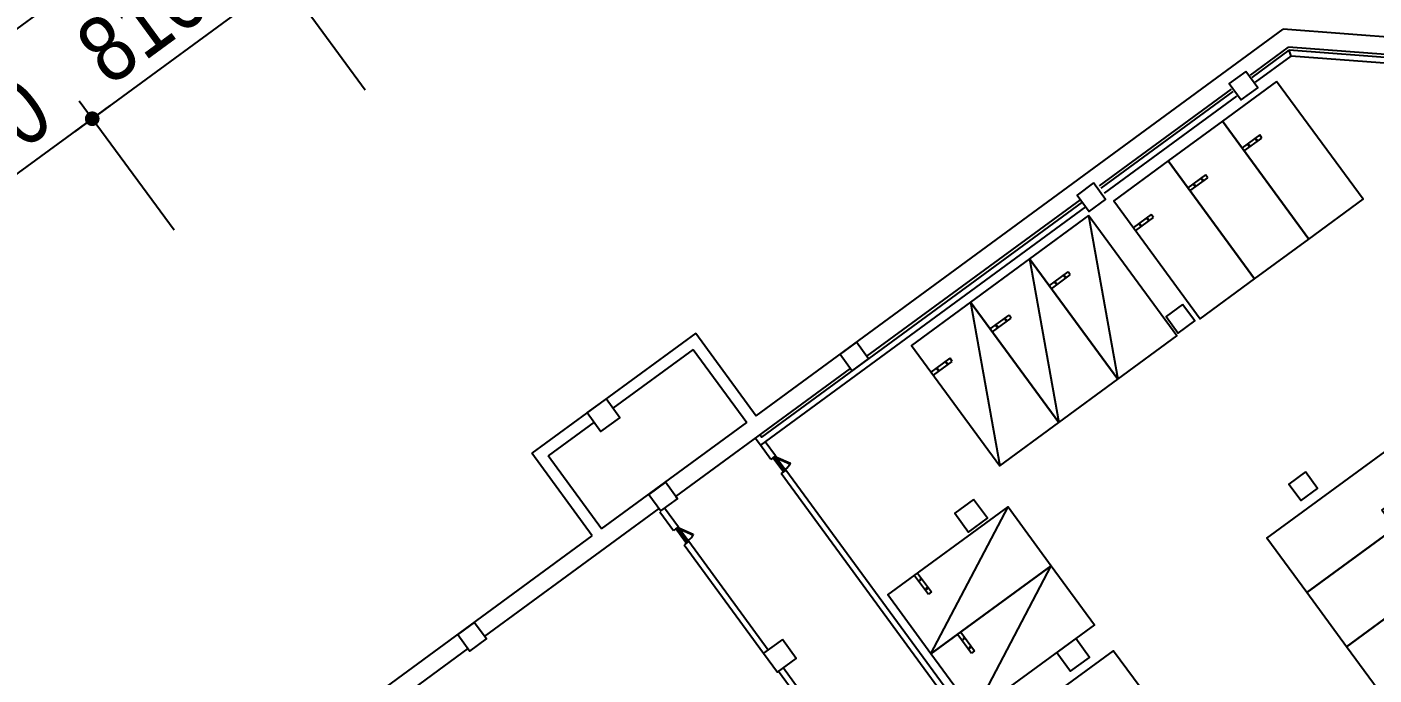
# Model space of a CAD drawing. Header units: millimetres. Extents: x 78082221 to 78451133, y -34402202 to -34172290.
# Drawn here: x 78138934 to 78184972, y -34233259 to -34211105 of the extents above; entities that cross this region are included whole.
import ezdxf

# ---------------------------------------------------------------- set-up
doc = ezdxf.new("R2010")
doc.units = ezdxf.units.MM
doc.header["$LTSCALE"] = 100
doc.header["$MEASUREMENT"] = 0
doc.header["$PDMODE"] = 1
doc.header["$PDSIZE"] = -3
doc.layers.get('0').update_dxf_attribs({"color": 2, "linetype": 'CONTINUOUS'})
doc.layers.get('Defpoints').update_dxf_attribs({"color": 142, "linetype": 'CONTINUOUS'})
doc.layers.add('E-PLAN', color=115, linetype='CONTINUOUS')
doc.layers.add('Z', color=115, linetype='CONTINUOUS')
doc.styles.add('c-b2$0$맑은고딕', font='', dxfattribs={"width": 0.8})
doc.styles.add('돋움', font='', dxfattribs={"width": 0.9})
doc.styles.get('c-b2$0$맑은고딕').set_extended_font_data('Malgun Gothic')
doc.styles.get('돋움').set_extended_font_data('Dotum')
doc.dimstyles.new('c-b2$0$std_style', dxfattribs={"dimscale": 500, "dimtxt": 3, "dimasz": 1, "dimexe": 1.5, "dimexo": 2, "dimgap": 1, "dimtad": 1, "dimtoh": 1, "dimdec": 0, "dimzin": 0, "dimdsep": 46, "dimtxsty": 'c-b2$0$맑은고딕', "dimblk": 'c-b2$0$01420DDOT01', "dimcen": 2.5, "dimdle": 8, "dimclrd": 256, "dimclre": 256, "dimclrt": 256, "dimadec": 0, "dimazin": 0, "dimtfac": 1, "dimtdec": 0, "dimtix": 1, "dimtmove": 2, "dimatfit": 3, "dimldrblk": 'c-b2$0$_ClosedBlank', "dimfxl": 1, "dimtolj": 1, "dimtzin": 0, "dimlwd": -1, "dimlwe": -1, "dimarcsym": 0})

# ---------------------------------------------------------------- blocks, each defined once
blk = doc.blocks.new('XR-B2$0$XR-지하3층$0$일반형 주차')
at = {"layer": 'E-PLAN'}
for p, q in [((750, 3865), (0, 3865)), ((0, 3735), (750, 3735)), ((750, 3735), (750, 3865))]:
    blk.add_line(p, q, dxfattribs=at)
blk.add_lwpolyline([(2300, 5000), (0, 5000), (0, 0), (2300, 0)], close=True, dxfattribs=at)
for centre in [(238, 3800), (563, 3800)]:
    blk.add_circle(centre, 17.5, dxfattribs=at)
blk = doc.blocks.new('XR-B2$0$XR-지하3층$0$확장형 주차')
at = {"layer": 'E-PLAN'}
for p, q in [((0, 3965), (800, 3965)), ((0, 3835), (800, 3835)), ((800, 3835), (800, 3965))]:
    blk.add_line(p, q, dxfattribs=at)
blk.add_lwpolyline([(2500, 5100), (0, 5100), (0, 0), (2500, 0)], close=True, dxfattribs=at)
blk.add_lwpolyline([(2500, 5100), (0, 0)], dxfattribs=at)
for centre in [(238, 3900), (613, 3900)]:
    blk.add_circle(centre, 17.5, dxfattribs=at)
blk = doc.blocks.new('c-b2$0$01420DDOT01')
blk.add_line((-1.5, 0), (1.5, 0))
at = {"const_width": 0.5}
blk.add_lwpolyline([(-0.25, 0, 1), (0.25, 0, 1)], format="xyb", close=True, dxfattribs=at)
blk = doc.blocks.new('*D19')
at = {"layer": 'Defpoints', "color": 0, "transparency": 16777216}
for p in [(78177995, -34182282), (78183746, -34190126), (78114954, -34240561)]:
    blk.add_point(p, dxfattribs=at)
at = {"layer": 'Z', "transparency": 16777216}
for p, q in [((78183155, -34189320), (78177552, -34181677)), ((78109606, -34232421), (78177592, -34182577)), ((78114362, -34239755), (78108759, -34232112))]:
    blk.add_line(p, q, dxfattribs=at)
at = {"layer": 'Z', "transparency": 16777216, "xscale": 500, "yscale": 500, "zscale": 500}
for p, rotation in [((78177995, -34182282), 36.2469348945663), ((78109203, -34232717), 216.2469348945663)]:
    blk.add_blockref('c-b2$0$01420DDOT01', p, dxfattribs=dict(at, rotation=rotation))
at = {"layer": 'Z', "transparency": 16777216, "insert": (78142637, -34206188), "char_height": 2250, "attachment_point": 5, "rotation": 36.2469, "style": '돋움'}
blk.add_mtext('\\A1;85300', dxfattribs=at)
blk = doc.blocks.new('c-b2$0$_ClosedBlank')
at = {"color": 0, "linetype": 'ByBlock', "lineweight": -2}
for p, q in [((-1, 0.167), (0, 0)), ((-1, 0.167), (-1, -0.167)), ((0, 0), (-1, -0.167))]:
    blk.add_line(p, q, dxfattribs=at)
blk = doc.blocks.new('*D22')
at = {"layer": 'Defpoints', "color": 0, "transparency": 16777216}
for p in [(78141165, -34214243), (78144551, -34218862), (78138019, -34223651)]:
    blk.add_point(p, dxfattribs=at)
at = {"layer": 'Z', "transparency": 16777216}
for p, q in [((78143960, -34218055), (78140722, -34213638)), ((78135036, -34218737), (78140762, -34214539)), ((78137428, -34222845), (78134189, -34218428))]:
    blk.add_line(p, q, dxfattribs=at)
at = {"layer": 'Z', "transparency": 16777216, "xscale": 500, "yscale": 500, "zscale": 500}
for p, rotation in [((78141165, -34214243), 36.24693489458181), ((78134633, -34219033), 216.2469348945819)]:
    blk.add_blockref('c-b2$0$01420DDOT01', p, dxfattribs=dict(at, rotation=rotation))
at = {"layer": 'Z', "transparency": 16777216, "insert": (78136937, -34215326), "char_height": 2250, "attachment_point": 5, "rotation": 36.2469, "style": '돋움'}
blk.add_mtext('\\A1;8100', dxfattribs=at)
blk = doc.blocks.new('*D23')
at = {"layer": 'Defpoints', "color": 0, "transparency": 16777216}
for p in [(78147698, -34209454), (78151084, -34214073), (78144551, -34218862)]:
    blk.add_point(p, dxfattribs=at)
at = {"layer": 'Z', "transparency": 16777216}
for p, q in [((78150493, -34213266), (78147254, -34208849)), ((78141569, -34213948), (78147295, -34209750)), ((78143960, -34218055), (78140722, -34213638))]:
    blk.add_line(p, q, dxfattribs=at)
at = {"layer": 'Z', "transparency": 16777216, "xscale": 500, "yscale": 500, "zscale": 500}
for p, rotation in [((78147698, -34209454), 36.24693489452236), ((78141165, -34214243), 216.2469348945224)]:
    blk.add_blockref('c-b2$0$01420DDOT01', p, dxfattribs=dict(at, rotation=rotation))
at = {"layer": 'Z', "transparency": 16777216, "insert": (78143470, -34210537), "char_height": 2250, "attachment_point": 5, "rotation": 36.2469, "style": '돋움'}
blk.add_mtext('\\A1;8100', dxfattribs=at)
blk = doc.blocks.new('*D79')
at = {"layer": 'Defpoints', "color": 0, "transparency": 16777216}
for p in [(78154230, -34204665), (78157616, -34209283), (78151084, -34214073)]:
    blk.add_point(p, dxfattribs=at)
at = {"layer": 'Z', "transparency": 16777216}
for p, q in [((78157025, -34208477), (78153787, -34204060)), ((78148101, -34209158), (78153827, -34204960)), ((78150493, -34213266), (78147254, -34208849))]:
    blk.add_line(p, q, dxfattribs=at)
at = {"layer": 'Z', "transparency": 16777216, "xscale": 500, "yscale": 500, "zscale": 500}
for p, rotation in [((78154230, -34204665), 36.24693489454505), ((78147698, -34209454), 216.2469348945451)]:
    blk.add_blockref('c-b2$0$01420DDOT01', p, dxfattribs=dict(at, rotation=rotation))
at = {"layer": 'Z', "transparency": 16777216, "insert": (78150002, -34205748), "char_height": 2250, "attachment_point": 5, "rotation": 36.2469, "style": '돋움'}
blk.add_mtext('\\A1;8100', dxfattribs=at)

msp = doc.modelspace()

# ---------------------------------------------------------------- linework, layer by layer
at = {"layer": 'Z'}
for p, q in [((78163857.7, -34224392.4), (78181869.7, -34211186.9)), ((78242455.3, -34215680.5), (78181869.7, -34211186.9)), ((78180745.2, -34212755.3), (78182046, -34211801.6)), ((78185966, -34212092.4), (78182046, -34211801.6)), ((78182134.2, -34212109), (78182075.4, -34211904.1)), ((78175583.7, -34216539.4), (78180100, -34213228.3)), ((78167640, -34222363.4), (78174938.6, -34217012.5)), ((78161788.2, -34221569.7), (78156183.2, -34225679)), ((78161788.2, -34221569.7), (78163857.7, -34224392.4)), ((78161702.2, -34222128.8), (78158960.1, -34224139.1)), ((78161702.2, -34222128.8), (78163535.1, -34224628.9)), ((78161107.5, -34227152.7), (78167075.4, -34222777.3)), ((78158315, -34224612.2), (78156742.3, -34225765.1)), ((78158575.2, -34228265.2), (78163535.1, -34224628.9)), ((78164514.7, -34225770.6, 0), (78164160, -34225286.7)), ((78158252.7, -34228501.7), (78156183.2, -34225679)), ((78164353.4, -34225888.9, 0), (78163998.7, -34225405)), ((78158575.2, -34228265.2), (78156742.3, -34225765.1)), ((78164434.1, -34225829.8, 0), (78164514.7, -34225770.6, 0)), ((78164460.7, -34225866.1, 0), (78164434.1, -34225829.8, 0)), ((78164509.1, -34225830.6, 0), (78164460.7, -34225866.1, 0)), ((78164460.7, -34225866.1, 0), (78164762.2, -34226277.4, 0)), ((78164460.7, -34225866.1, 0), (78164460.7, -34225866.1, 0)), ((78164460.7, -34225866.1, 0), (78164460.7, -34225866.1, 0)), ((78164532.5, -34225794.8, 0), (78164500.2, -34225818.5, 0)), ((78164500.2, -34225818.5, 0), (78164509.1, -34225830.6, 0)), ((78164509.1, -34225830.6, 0), (78164810.6, -34226241.9, 0)), ((78164514.7, -34225770.6, 0), (78164532.5, -34225794.8, 0)), ((78164516.3, -34225831.4, 0), (78164532.5, -34225794.8, 0)), ((78165010.6, -34226049, 0), (78164516.3, -34225831.4, 0)), ((78164532.5, -34225794.8, 0), (78164851.7, -34226230.3, 0)), ((78164532.5, -34225794.8, 0), (78165026.7, -34226012.3, 0)), ((78165026.7, -34226012.3, 0), (78165010.6, -34226049, 0)), ((78164810.6, -34226241.9, 0), (78164762.2, -34226277.4, 0)), ((78164762.2, -34226277.4, 0), (78164762.2, -34226277.4, 0)), ((78164762.2, -34226277.4, 0), (78164762.2, -34226277.4, 0)), ((78164762.2, -34226277.4, 0), (78164788.8, -34226313.6, 0)), ((78164788.8, -34226313.6, 0), (78164869.5, -34226254.5, 0)), ((78164819.5, -34226254, 0), (78164810.6, -34226241.9, 0)), ((78164851.7, -34226230.3, 0), (78164819.5, -34226254, 0)), ((78164869.5, -34226254.5, 0), (78164851.7, -34226230.3, 0)), ((78154575, -34231941.9), (78160543, -34227566.6)), ((78144625.2, -34238492.6), (78158252.7, -34228501.7)), ((78161142, -34228299.1, 0), (78161443.6, -34228710.4, 0)), ((78161190.4, -34228263.6, 0), (78161492, -34228674.9, 0)), ((78161213.8, -34228227.9, 0), (78161533.1, -34228663.4, 0)), ((78148042.6, -34236731.2), (78154010.5, -34232355.8))]:
    msp.add_line(p, q, dxfattribs=at)
at = {"layer": 'Z', "ltscale": 0.5}
for p, q in [((78180804.3, -34212836), (78182075.4, -34211904.1)), ((78185958.6, -34212192.1), (78182075.4, -34211904.1)), ((78180922.6, -34212997.3), (78182134.2, -34212109)), ((78185943.8, -34212391.6), (78182134.2, -34212109)), ((78175642.9, -34216620.1), (78180159.1, -34213309)), ((78175761.1, -34216781.4), (78180277.4, -34213470.3)), ((78164514.7, -34225770.6, 0), (78164353.4, -34225888.9, 0)), ((78164869.5, -34226254.5, 0), (78164708.2, -34226372.8, 0)), ((78172684.4, -34237252.1), (78164708.2, -34226372.8, 0)), ((78173510.8, -34238041.2), (78164869.5, -34226254.5, 0)), ((78161196.1, -34228203.7, 0), (78160723.1, -34227558.5)), ((78160561.8, -34227676.8), (78161034.8, -34228322, 0)), ((78161196.1, -34228203.7, 0), (78161034.8, -34228322, 0)), ((78161550.8, -34228687.6, 0), (78161389.5, -34228805.8, 0)), ((78161389.5, -34228805.8, 0), (78164109.4, -34232515.6)), ((78161550.8, -34228687.6, 0), (78164270.7, -34232397.4)), ((78164784, -34233013), (78167829, -34237166.3)), ((78164622.7, -34233131.2), (78167667.7, -34237284.6))]:
    msp.add_line(p, q, dxfattribs=at)
for points in [[(78180586.6, -34212623.6), (78180022.1, -34213037.5), (78180436, -34213602), (78181000.5, -34213188.1)], [(78175384.8, -34216437.3), (78174820.3, -34216851.2), (78175234.2, -34217415.7), (78175798.7, -34217001.8)], [(78178429.9, -34220590.6), (78177865.3, -34221004.5), (78178279.2, -34221569), (78178843.8, -34221155.2)], [(78167285.2, -34221879.5), (78166720.7, -34222293.4), (78167134.5, -34222857.9), (78167699.1, -34222444.1)], [(78158723.6, -34223816.6), (78158078.4, -34224289.6), (78158551.5, -34224934.7), (78159196.6, -34224461.7)], [(78160752.7, -34226668.8), (78160188.2, -34227082.7), (78160602.1, -34227647.2), (78161166.6, -34227233.3)], [(78182627.9, -34226316.6), (78182063.3, -34226730.5), (78182477.2, -34227295), (78183041.7, -34226881.1)], [(78171287, -34227253.4), (78170641.8, -34227726.4), (78171114.8, -34228371.5), (78171760, -34227898.5)], [(78154220.3, -34231458), (78153655.7, -34231871.9), (78154069.6, -34232436.5), (78154634.2, -34232022.6)], [(78164754.5, -34232042.6), (78164109.4, -34232515.6), (78164582.4, -34233160.8), (78165227.6, -34232687.8)], [(78174775.5, -34232011.6), (78174130.3, -34232484.6), (78174603.3, -34233129.8), (78175248.5, -34232656.7)]]:
    msp.add_lwpolyline(points, close=True, dxfattribs=at)
for points in [[(78175115.9, -34217254.4), (78163998.7, -34225405), (78163821.3, -34225163.1)], [(78174997.7, -34217093.1), (78164041.7, -34225125.5), (78163982.6, -34225044.8)]]:
    msp.add_lwpolyline(points, dxfattribs=at)
at = {"layer": 'Z'}
msp.add_lwpolyline([(78161107.5, -34227152.7), (78161166.6, -34227233.3)], dxfattribs=at)
at = {"layer": 'Z', "elevation": 0}
for points in [[(78161115.4, -34228262.8), (78161196.1, -34228203.7), (78161213.8, -34228227.9), (78161181.6, -34228251.5), (78161190.4, -34228263.6), (78161142, -34228299.1), (78161142, -34228299.1), (78161142, -34228299.1)], [(78161708.1, -34228445.4), (78161692, -34228482), (78161197.7, -34228264.5), (78161213.8, -34228227.9)], [(78161533.1, -34228663.4), (78161500.8, -34228687), (78161492, -34228674.9), (78161443.6, -34228710.4), (78161443.6, -34228710.4), (78161443.6, -34228710.4), (78161470.2, -34228746.7), (78161550.8, -34228687.6)]]:
    msp.add_lwpolyline(points, close=True, dxfattribs=at)
at = {"layer": 'Z'}
for centre in [(78164532.5, -34225794.8, 0), (78161213.8, -34228227.9, 0)]:
    msp.add_arc(centre, 540, 306.24693, 336.24693, dxfattribs=at)

# ---------------------------------------------------------------- block references
for name, p, rotation in [('XR-B2$0$XR-지하3층$0$일반형 주차', (78182744.4, -34218357.4), 36.24693335693746), ('XR-B2$0$XR-지하3층$0$일반형 주차', (78180889.5, -34219717.3), 36.24693335693746), ('XR-B2$0$XR-지하3층$0$일반형 주차', (78179034.6, -34221077.2), 36.24693335693746), ('XR-B2$0$XR-지하3층$0$확장형 주차', (78176211.9, -34223146.7), 36.24693370121155), ('XR-B2$0$XR-지하3층$0$확장형 주차', (78174195.8, -34224624.8), 36.24693370121155), ('XR-B2$0$XR-지하3층$0$확장형 주차', (78172179.6, -34226103), 36.24693370121155)]:
    msp.add_blockref(name, p, dxfattribs=dict(at, rotation=rotation))
at = {"layer": 'Z', "xscale": -1}
for name, p, rotation in [('XR-B2$0$XR-지하3층$0$일반형 주차', (78182673.1, -34230437.3), 306.2469333569375), ('XR-B2$0$XR-지하3층$0$확장형 주차', (78172464.3, -34227506.2), 126.2469333569375), ('XR-B2$0$XR-지하3층$0$일반형 주차', (78184033, -34232292.2), 306.2469333569375), ('XR-B2$0$XR-지하3층$0$일반형 주차', (78185392.9, -34234147.1), 306.2469333569375), ('XR-B2$0$XR-지하3층$0$확장형 주차', (78173942.5, -34229522.4), 126.2469333569375), ('XR-B2$0$XR-지하3층$0$일반형 주차', (78176071, -34232425.7), 126.2469333569375)]:
    msp.add_blockref(name, p, dxfattribs=dict(at, rotation=rotation))

# ---------------------------------------------------------------- dimensions: what is measured, and where the dimension line sits
at = {"layer": 'Z'}
for base, p1, p2, picture, middle in [((78177995, -34182281.9), (78114953.7, -34240561.3), (78183746.1, -34190126.3, 0), '*D19', (78142637.1, -34206187.6)), ((78154230.3, -34204664.8), (78151083.9, -34214072.6, 0), (78157616.3, -34209283.3, 0), '*D79', (78150002.3, -34205747.7)), ((78147697.8, -34209454.1), (78144551.4, -34218861.8, 0), (78151083.9, -34214072.6, 0), '*D23', (78143469.9, -34210536.9)), ((78141165.3, -34214243.3), (78138018.9, -34223651.1, 0), (78144551.4, -34218861.8, 0), '*D22', (78136937.4, -34215326.2))]:
    dim = msp.add_linear_dim(base=base, p1=p1, p2=p2, angle=36.24693, dimstyle='c-b2$0$std_style', override={"dimtxt": 4.5, "dimtxsty": '돋움'}, dxfattribs=at)
    dim.commit()
    dim.dimension.update_dxf_attribs({"geometry": picture, "text_midpoint": middle})

doc.saveas('drawing.dxf')
